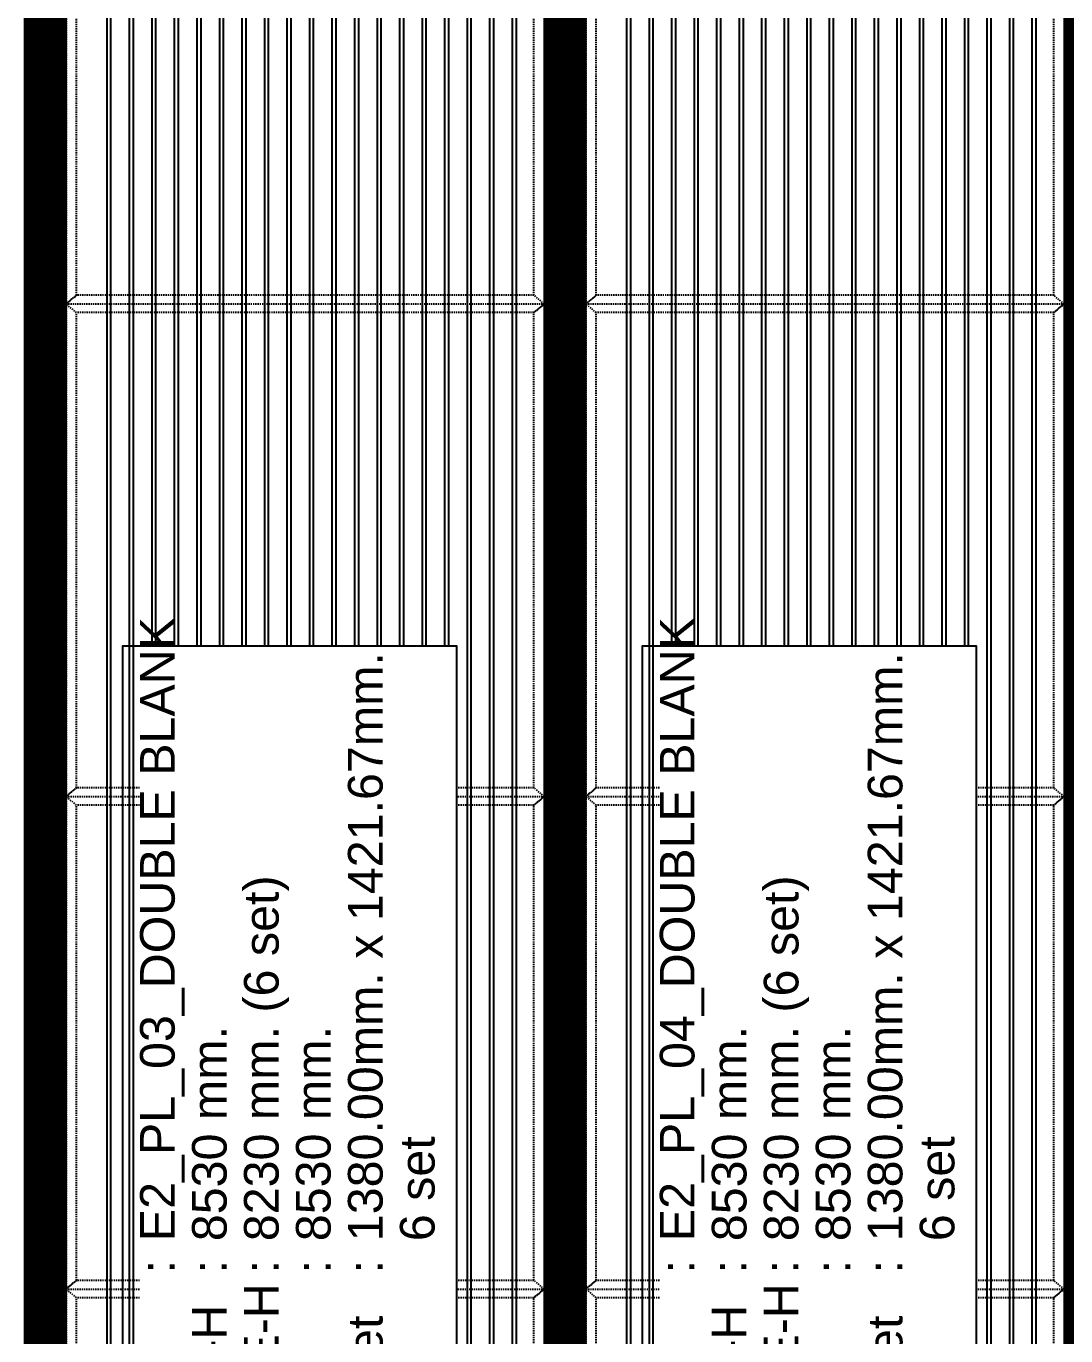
# Model space of a CAD drawing. Header units: millimetres. Extents: x 663313 to 1226001, y 1431724 to 1620898.
# Drawn here: x 846271 to 849271, y 1518555 to 1522335 of the extents above; entities that cross this region are included whole.
import ezdxf

# ---------------------------------------------------------------- set-up
doc = ezdxf.new("R2010")
doc.units = ezdxf.units.MM
doc.set_wipeout_variables(frame=1)
for name, pattern in [('CENTER', [50.8, 31.75, -6.35, 6.35, -6.35]), ('Grid Line', [22.225, 12.7, -3.175, 3.175, -3.175]), ('HIDDEN', [0.375, 0.25, -0.125]), ('TA_GL_000.70000', [1.925, 0.7, -0.175, 0.175, -0.175, 0.7]), ('TA_HL_001.00000', [6.5, 3.55, -2.95]), ('XKITLINE00', [0]), ('XKITLINE02', [4, 2, -2])]:
    doc.linetypes.add(name, pattern=pattern)
for name, color, linetype, plot in [('000 - 0_HIDE_OBJ_FRAMING_DEF_SUB', 7, 'Continuous', False), ('000_AREA_ASPG_AREA_HATCH_', 7, 'Continuous', False), ('000_AREA_ASPG_AREA_MAIN_COLOR_1', 7, 'Continuous', False)]:
    doc.layers.add(name, color=color, linetype=linetype, plot=plot)
for name, color, linetype in [('000 - 0_SYM_DWG_GRIDLINE_MAIN_COLOR_251', 7, 'Continuous'), ('000 - ESTIMATE_ASPG_MAIN_COLOR_6', 7, 'Continuous'), ('000 - ESTIMATE_ASPG_TEXT_COLOR_1', 7, 'Continuous'), ('000 - ESTIMATE_ASPG_WIPEOUT_', 7, 'Continuous'), ('000 - GRID', 7, 'CENTER'), ('010 - ASPG_EXTR_MAIN_COLOR_2', 7, 'Continuous'), ('010 - ASPG_EXTR_WIPEOUT_', 7, 'Continuous'), ('010 - ASPG_FRAMING_MAIN_COLOR_1', 7, 'Continuous'), ('010 - ASPG_FRAMING_SUB_COLOR_2', 7, 'Continuous')]:
    doc.layers.add(name, color=color, linetype=linetype)
for name, color, linetype, lineweight in [('A-FLOR-E', 7, 'Continuous', 9), ('A-FLOR-LEVL', 7, 'Continuous', 9), ('A-GENM', 7, 'Continuous', 9), ('Bolt', 7, 'Continuous', 0), ('Part', 7, 'Continuous', 0)]:
    doc.layers.add(name, color=color, linetype=linetype, lineweight=lineweight)
doc.styles.add('_Arial', font='arial.ttf')
doc.styles.add('Arial', font='arial.ttf')
doc.styles.add('TA', font='', dxfattribs={"height": 4.5})
doc.styles.get('TA').set_extended_font_data('Cordia New')
doc.dimstyles.new('Dim - 40 - End', dxfattribs={"dimscale": 0.04, "dimtxt": 3, "dimasz": 1, "dimexe": 0, "dimexo": 2.5, "dimgap": 1.5, "dimtad": 1, "dimdec": 0, "dimlfac": 1000, "dimzin": 1, "dimdsep": 46, "dimtxsty": 'Arial', "dimblk": 'END', "dimcen": 0.09, "dimclrd": 7, "dimclre": 7, "dimclrt": 7, "dimadec": 0, "dimazin": 0, "dimtfac": 1, "dimtdec": 0, "dimtix": 1, "dimtofl": 0, "dimtmove": 2, "dimatfit": 3, "dimfxl": 1, "dimtfill": 1, "dimtfillclr": 256, "dimtolj": 1, "dimtzin": 0, "dimarcsym": 0})

# ---------------------------------------------------------------- blocks, each defined once
blk = doc.blocks.new('Level - STR - Level-10993990-ENT 4 ELE-4 sheet')
at = {"layer": '000 - 0_HIDE_OBJ_FRAMING_DEF_SUB'}
blk.add_hatch(color=7, dxfattribs=at).paths.add_polyline_path([(164668.9, 111339.3), (164444.7, 110951), (164220.5, 111339.3)])
at = {"layer": '000 - 0_HIDE_OBJ_FRAMING_DEF_SUB', "color": 7, "lineweight": 25}
for p, q in [((164668.9, 111339.3), (164220.5, 111339.3)), ((164220.5, 111339.3), (164444.7, 110951)), ((164444.7, 110951), (164668.9, 111339.3))]:
    blk.add_line(p, q, dxfattribs=at)
blk = doc.blocks.new('*A25783114')
at = {"layer": 'Part', "color": 7, "linetype": 'XKITLINE00', "lineweight": 0}
for p, q in [((216.579621, 132.384542), (218.779621, 132.384542)), ((216.579621, 132.284542), (216.579621, 132.384542)), ((218.779621, 132.384542), (218.779621, 132.284542)), ((218.779621, 132.284542), (216.579621, 132.284542))]:
    blk.add_line(p, q, dxfattribs=at)
blk = doc.blocks.new('*A25793115')
at = {"layer": 'Bolt'}
for points in [[(217.31, 135.335), (217.31, 135.395), (217.45, 135.395), (217.45, 135.335)], [(217.31, 135.275), (217.31, 135.335), (217.45, 135.335), (217.45, 135.275)], [(217.91, 135.335), (217.91, 135.395), (218.05, 135.395), (218.05, 135.335)], [(217.91, 135.275), (217.91, 135.335), (218.05, 135.335), (218.05, 135.275)]]:
    blk.add_hatch(color=7, dxfattribs=at).paths.add_polyline_path(points, flags=17)
at = {"layer": 'Bolt', "color": 7, "linetype": 'XKITLINE00', "lineweight": 0}
for p, q in [((217.31, 135.335), (217.31, 135.395)), ((217.31, 135.275), (217.31, 135.335)), ((217.38, 135.195), (217.38, 135.625)), ((217.45, 135.335), (217.45, 135.395)), ((217.45, 135.275), (217.45, 135.335)), ((217.91, 135.335), (217.91, 135.395)), ((217.91, 135.275), (217.91, 135.335)), ((217.98, 135.195), (217.98, 135.625)), ((218.05, 135.335), (218.05, 135.395)), ((218.05, 135.275), (218.05, 135.335))]:
    blk.add_line(p, q, dxfattribs=at)
blk = doc.blocks.new('*A25803116')
at = {"layer": 'Part', "color": 7, "linetype": 'XKITLINE00', "lineweight": 0}
for p, q in [((217.649621, 135.274542), (217.709621, 135.274542)), ((217.649621, 134.274542), (217.649621, 135.274542)), ((217.649621, 134.974542), (217.709621, 134.974542)), ((217.709621, 135.274542), (217.709621, 134.274542)), ((217.709621, 134.274542), (217.649621, 134.274542))]:
    blk.add_line(p, q, dxfattribs=at)
blk = doc.blocks.new('*A25813117')
at = {"layer": 'Part', "color": 7, "linetype": 'XKITLINE00', "lineweight": 0}
for p, q in [((217.179621, 135.334542), (217.179621, 135.274542)), ((218.179621, 135.334542), (218.179621, 135.274542)), ((218.179621, 135.274542), (217.179621, 135.274542))]:
    blk.add_line(p, q, dxfattribs=at)
at = {"layer": 'Part', "color": 7, "linetype": 'XKITLINE02', "lineweight": 0}
blk.add_line((218.179621, 135.334542), (217.179621, 135.334542), dxfattribs=at)
blk = doc.blocks.new('*A25823118')
at = {"layer": 'Bolt'}
for points in [[(217.31, 150.335), (217.31, 150.395), (217.45, 150.395), (217.45, 150.335)], [(217.31, 150.275), (217.31, 150.335), (217.45, 150.335), (217.45, 150.275)], [(217.91, 150.335), (217.91, 150.395), (218.05, 150.395), (218.05, 150.335)], [(217.91, 150.275), (217.91, 150.335), (218.05, 150.335), (218.05, 150.275)]]:
    blk.add_hatch(color=7, dxfattribs=at).paths.add_polyline_path(points, flags=17)
at = {"layer": 'Bolt', "color": 7, "linetype": 'XKITLINE00', "lineweight": 0}
for p, q in [((217.38, 150.195), (217.38, 150.625)), ((217.98, 150.195), (217.98, 150.625)), ((217.31, 150.335), (217.31, 150.395)), ((217.31, 150.275), (217.31, 150.335)), ((217.45, 150.335), (217.45, 150.395)), ((217.45, 150.275), (217.45, 150.335)), ((217.91, 150.335), (217.91, 150.395)), ((217.91, 150.275), (217.91, 150.335)), ((218.05, 150.335), (218.05, 150.395)), ((218.05, 150.275), (218.05, 150.335))]:
    blk.add_line(p, q, dxfattribs=at)
blk = doc.blocks.new('*A25833119')
at = {"layer": 'Part', "color": 7, "linetype": 'XKITLINE00', "lineweight": 0}
for p, q in [((217.649621, 150.274542), (217.709621, 150.274542)), ((217.649621, 149.274542), (217.649621, 150.274542)), ((217.709621, 150.274542), (217.709621, 149.274542)), ((217.649621, 149.974542), (217.709621, 149.974542)), ((217.709621, 149.274542), (217.649621, 149.274542))]:
    blk.add_line(p, q, dxfattribs=at)
blk = doc.blocks.new('*A25843120')
at = {"layer": 'Part', "color": 7, "linetype": 'XKITLINE00', "lineweight": 0}
for p, q in [((217.179621, 150.334542), (217.179621, 150.274542)), ((218.179621, 150.274542), (217.179621, 150.274542)), ((218.179621, 150.334542), (218.179621, 150.274542))]:
    blk.add_line(p, q, dxfattribs=at)
at = {"layer": 'Part', "color": 7, "linetype": 'XKITLINE02', "lineweight": 0}
blk.add_line((218.179621, 150.334542), (217.179621, 150.334542), dxfattribs=at)
blk = doc.blocks.new('*A25853121')
at = {"layer": 'Part', "color": 7, "linetype": 'XKITLINE02', "lineweight": 0}
for p, q in [((217.759621, 132.984542), (217.709621, 132.984542)), ((217.709621, 132.984542), (217.709621, 132.484542)), ((217.759621, 132.484542), (217.759621, 132.984542)), ((217.709621, 132.384542), (218.309621, 132.384542))]:
    blk.add_line(p, q, dxfattribs=at)
at = {"layer": 'Part', "color": 7, "linetype": 'XKITLINE00', "lineweight": 0}
for p, q in [((217.709621, 132.484542), (217.709621, 132.384542)), ((217.759621, 132.434542), (217.759621, 132.484542)), ((218.309621, 132.434542), (217.759621, 132.434542)), ((218.309621, 132.384542), (218.309621, 132.434542))]:
    blk.add_line(p, q, dxfattribs=at)
blk = doc.blocks.new('*A25863122')
at = {"layer": 'Bolt', "color": 7, "linetype": 'XKITLINE02', "lineweight": 0}
for p, q in [((217.838821, 132.684542), (217.409621, 132.684542)), ((217.709621, 132.754542), (217.649621, 132.754542)), ((217.759621, 132.854542), (217.709621, 132.854542)), ((217.709621, 132.614542), (217.649621, 132.614542)), ((217.759621, 132.514542), (217.709621, 132.514542))]:
    blk.add_line(p, q, dxfattribs=at)
blk = doc.blocks.new('*A25873123')
at = {"layer": 'Bolt'}
for points in [[(216.85, 132.385), (216.85, 132.285), (216.71, 132.285), (216.71, 132.385)], [(218.65, 132.385), (218.65, 132.285), (218.51, 132.285), (218.51, 132.385)]]:
    blk.add_hatch(color=7, dxfattribs=at).paths.add_polyline_path(points, flags=17)
at = {"layer": 'Bolt', "color": 7, "linetype": 'XKITLINE00', "lineweight": 0}
for p, q in [((216.71, 132.385), (216.71, 132.285)), ((216.78, 132.385), (216.78, 132.285)), ((216.85, 132.385), (216.85, 132.285)), ((218.51, 132.385), (218.51, 132.285)), ((218.58, 132.385), (218.58, 132.285)), ((218.65, 132.385), (218.65, 132.285))]:
    blk.add_line(p, q, dxfattribs=at)
blk = doc.blocks.new('*A25883124')
at = {"layer": 'Bolt'}
for points in [[(234.808, 135.335), (234.808, 135.395), (234.948, 135.395), (234.948, 135.335)], [(234.808, 135.275), (234.808, 135.335), (234.948, 135.335), (234.948, 135.275)], [(235.408, 135.335), (235.408, 135.395), (235.548, 135.395), (235.548, 135.335)], [(235.408, 135.275), (235.408, 135.335), (235.548, 135.335), (235.548, 135.275)]]:
    blk.add_hatch(color=7, dxfattribs=at).paths.add_polyline_path(points, flags=17)
at = {"layer": 'Bolt', "color": 7, "linetype": 'XKITLINE00', "lineweight": 0}
for p, q in [((234.808, 135.335), (234.808, 135.395)), ((234.808, 135.275), (234.808, 135.335)), ((234.878, 135.195), (234.878, 135.625)), ((234.948, 135.335), (234.948, 135.395)), ((234.948, 135.275), (234.948, 135.335)), ((235.408, 135.335), (235.408, 135.395)), ((235.408, 135.275), (235.408, 135.335)), ((235.478, 135.195), (235.478, 135.625)), ((235.548, 135.335), (235.548, 135.395)), ((235.548, 135.275), (235.548, 135.335))]:
    blk.add_line(p, q, dxfattribs=at)
blk = doc.blocks.new('*A25893125')
at = {"layer": 'Part', "color": 7, "linetype": 'XKITLINE00', "lineweight": 0}
for p, q in [((235.148368, 135.274542), (235.208368, 135.274542)), ((235.148368, 134.274542), (235.148368, 135.274542)), ((235.148368, 134.974542), (235.208368, 134.974542)), ((235.208368, 135.274542), (235.208368, 134.274542)), ((235.208368, 134.274542), (235.148368, 134.274542))]:
    blk.add_line(p, q, dxfattribs=at)
blk = doc.blocks.new('*A25903126')
at = {"layer": 'Part', "color": 7, "linetype": 'XKITLINE00', "lineweight": 0}
for p, q in [((234.678368, 135.274542), (234.678368, 135.334542)), ((235.678368, 135.334542), (235.678368, 135.274542)), ((235.678368, 135.274542), (234.678368, 135.274542))]:
    blk.add_line(p, q, dxfattribs=at)
at = {"layer": 'Part', "color": 7, "linetype": 'XKITLINE02', "lineweight": 0}
blk.add_line((234.678368, 135.334542), (235.678368, 135.334542), dxfattribs=at)
blk = doc.blocks.new('*A25913127')
at = {"layer": 'Bolt'}
for points in [[(234.808, 150.335), (234.808, 150.395), (234.948, 150.395), (234.948, 150.335)], [(234.808, 150.275), (234.808, 150.335), (234.948, 150.335), (234.948, 150.275)], [(235.408, 150.335), (235.408, 150.395), (235.548, 150.395), (235.548, 150.335)], [(235.408, 150.275), (235.408, 150.335), (235.548, 150.335), (235.548, 150.275)]]:
    blk.add_hatch(color=7, dxfattribs=at).paths.add_polyline_path(points, flags=17)
at = {"layer": 'Bolt', "color": 7, "linetype": 'XKITLINE00', "lineweight": 0}
for p, q in [((234.878, 150.195), (234.878, 150.625)), ((235.478, 150.195), (235.478, 150.625)), ((234.808, 150.335), (234.808, 150.395)), ((234.808, 150.275), (234.808, 150.335)), ((234.948, 150.335), (234.948, 150.395)), ((234.948, 150.275), (234.948, 150.335)), ((235.408, 150.335), (235.408, 150.395)), ((235.408, 150.275), (235.408, 150.335)), ((235.548, 150.335), (235.548, 150.395)), ((235.548, 150.275), (235.548, 150.335))]:
    blk.add_line(p, q, dxfattribs=at)
blk = doc.blocks.new('*A25923128')
at = {"layer": 'Part', "color": 7, "linetype": 'XKITLINE00', "lineweight": 0}
for p, q in [((235.148368, 150.274542), (235.208368, 150.274542)), ((235.148368, 149.274542), (235.148368, 150.274542)), ((235.208368, 150.274542), (235.208368, 149.274542)), ((235.148368, 149.974542), (235.208368, 149.974542)), ((235.208368, 149.274542), (235.148368, 149.274542))]:
    blk.add_line(p, q, dxfattribs=at)
blk = doc.blocks.new('*A25933129')
at = {"layer": 'Part', "color": 7, "linetype": 'XKITLINE00', "lineweight": 0}
for p, q in [((234.678368, 150.274542), (234.678368, 150.334542)), ((235.678368, 150.274542), (234.678368, 150.274542)), ((235.678368, 150.334542), (235.678368, 150.274542))]:
    blk.add_line(p, q, dxfattribs=at)
at = {"layer": 'Part', "color": 7, "linetype": 'XKITLINE02', "lineweight": 0}
blk.add_line((234.678368, 150.334542), (235.678368, 150.334542), dxfattribs=at)
blk = doc.blocks.new('*A25943130')
at = {"layer": 'Part', "color": 7, "linetype": 'XKITLINE00', "lineweight": 0}
for p, q in [((234.078368, 132.384542), (236.278368, 132.384542)), ((234.078368, 132.284542), (234.078368, 132.384542)), ((236.278368, 132.384542), (236.278368, 132.284542)), ((236.278368, 132.284542), (234.078368, 132.284542))]:
    blk.add_line(p, q, dxfattribs=at)
blk = doc.blocks.new('*A25953131')
at = {"layer": 'Part', "color": 7, "linetype": 'XKITLINE02', "lineweight": 0}
for p, q in [((235.258368, 132.984542), (235.208368, 132.984542)), ((235.208368, 132.984542), (235.208368, 132.484542)), ((235.258368, 132.484542), (235.258368, 132.984542)), ((235.208368, 132.384542), (235.808368, 132.384542))]:
    blk.add_line(p, q, dxfattribs=at)
at = {"layer": 'Part', "color": 7, "linetype": 'XKITLINE00', "lineweight": 0}
for p, q in [((235.208368, 132.484542), (235.208368, 132.384542)), ((235.258368, 132.434542), (235.258368, 132.484542)), ((235.808368, 132.434542), (235.258368, 132.434542)), ((235.808368, 132.384542), (235.808368, 132.434542))]:
    blk.add_line(p, q, dxfattribs=at)
blk = doc.blocks.new('*A25963132')
at = {"layer": 'Bolt', "color": 7, "linetype": 'XKITLINE02', "lineweight": 0}
for p, q in [((235.337568, 132.684542), (234.908368, 132.684542)), ((235.208368, 132.754542), (235.148368, 132.754542)), ((235.258368, 132.854542), (235.208368, 132.854542)), ((235.208368, 132.614542), (235.148368, 132.614542)), ((235.258368, 132.514542), (235.208368, 132.514542))]:
    blk.add_line(p, q, dxfattribs=at)
blk = doc.blocks.new('*A25973133')
at = {"layer": 'Bolt'}
for points in [[(234.348, 132.385), (234.348, 132.285), (234.208, 132.285), (234.208, 132.385)], [(236.148, 132.385), (236.148, 132.285), (236.008, 132.285), (236.008, 132.385)]]:
    blk.add_hatch(color=7, dxfattribs=at).paths.add_polyline_path(points, flags=17)
at = {"layer": 'Bolt', "color": 7, "linetype": 'XKITLINE00', "lineweight": 0}
for p, q in [((234.208, 132.385), (234.208, 132.285)), ((234.278, 132.385), (234.278, 132.285)), ((234.348, 132.385), (234.348, 132.285)), ((236.008, 132.385), (236.008, 132.285)), ((236.078, 132.385), (236.078, 132.285)), ((236.148, 132.385), (236.148, 132.285))]:
    blk.add_line(p, q, dxfattribs=at)
blk = doc.blocks.new('*A26033139')
at = {"layer": 'Part', "color": 7, "linetype": 'XKITLINE00', "lineweight": 0}
for p, q in [((216.579621, 162.784542), (216.579621, 162.884542)), ((216.579621, 162.884542), (218.779621, 162.884542)), ((216.579621, 162.784542), (218.779621, 162.784542)), ((218.779621, 162.884542), (218.779621, 162.784542))]:
    blk.add_line(p, q, dxfattribs=at)
blk = doc.blocks.new('*A26043140')
at = {"layer": 'Part', "color": 7, "linetype": 'XKITLINE00', "lineweight": 0}
for p, q in [((216.379621, 163.084542), (216.579621, 162.884542)), ((218.979621, 163.084542), (218.809621, 162.884542)), ((216.579621, 162.884542), (218.809621, 162.884542))]:
    blk.add_line(p, q, dxfattribs=at)
at = {"layer": 'Part', "color": 7, "linetype": 'XKITLINE02', "lineweight": 0}
blk.add_line((218.979621, 163.084542), (216.379621, 163.084542), dxfattribs=at)
blk = doc.blocks.new('*A26053141')
at = {"layer": 'Part', "color": 7, "linetype": 'XKITLINE00', "lineweight": 0}
for p, q in [((217.709621, 162.784542), (217.709621, 162.684542)), ((218.309621, 162.734542), (217.759621, 162.734542)), ((217.759621, 162.734542), (217.759621, 162.684542)), ((218.309621, 162.784542), (218.309621, 162.734542))]:
    blk.add_line(p, q, dxfattribs=at)
at = {"layer": 'Part', "color": 7, "linetype": 'XKITLINE02', "lineweight": 0}
for p, q in [((217.709621, 162.784542), (218.309621, 162.784542)), ((217.709621, 162.684542), (217.709621, 162.184542)), ((217.759621, 162.684542), (217.759621, 162.184542)), ((217.709621, 162.184542), (217.759621, 162.184542))]:
    blk.add_line(p, q, dxfattribs=at)
blk = doc.blocks.new('*A26063142')
at = {"layer": 'Bolt', "color": 7, "linetype": 'XKITLINE02', "lineweight": 0}
for p, q in [((217.709621, 162.554542), (217.649621, 162.554542)), ((217.759621, 162.654542), (217.709621, 162.654542)), ((217.838821, 162.484542), (217.409621, 162.484542)), ((217.709621, 162.414542), (217.649621, 162.414542)), ((217.759621, 162.314542), (217.709621, 162.314542))]:
    blk.add_line(p, q, dxfattribs=at)
blk = doc.blocks.new('*A26073143')
at = {"layer": 'Bolt'}
for points in [[(216.85, 162.885), (216.85, 162.785), (216.71, 162.785), (216.71, 162.885)], [(218.65, 162.885), (218.65, 162.785), (218.51, 162.785), (218.51, 162.885)]]:
    blk.add_hatch(color=7, dxfattribs=at).paths.add_polyline_path(points, flags=17)
at = {"layer": 'Bolt', "color": 7, "linetype": 'XKITLINE00', "lineweight": 0}
for p, q in [((216.71, 162.785), (216.71, 162.885)), ((216.78, 162.785), (216.78, 162.885)), ((216.85, 162.785), (216.85, 162.885)), ((218.51, 162.785), (218.51, 162.885)), ((218.58, 162.785), (218.58, 162.885)), ((218.65, 162.785), (218.65, 162.885))]:
    blk.add_line(p, q, dxfattribs=at)
blk = doc.blocks.new('*A26083144')
at = {"layer": 'Part', "color": 7, "linetype": 'XKITLINE00', "lineweight": 0}
for p, q in [((234.078368, 162.784542), (234.078368, 162.884542)), ((234.078368, 162.884542), (236.278368, 162.884542)), ((234.078368, 162.784542), (236.278368, 162.784542)), ((236.278368, 162.884542), (236.278368, 162.784542))]:
    blk.add_line(p, q, dxfattribs=at)
blk = doc.blocks.new('*A26093145')
at = {"layer": 'Part', "color": 7, "linetype": 'XKITLINE00', "lineweight": 0}
for p, q in [((233.878368, 163.084542), (234.078368, 162.884542)), ((236.478368, 163.084542), (236.308368, 162.884542)), ((234.078368, 162.884542), (236.308368, 162.884542))]:
    blk.add_line(p, q, dxfattribs=at)
at = {"layer": 'Part', "color": 7, "linetype": 'XKITLINE02', "lineweight": 0}
blk.add_line((236.478368, 163.084542), (233.878368, 163.084542), dxfattribs=at)
blk = doc.blocks.new('*A26103146')
at = {"layer": 'Part', "color": 7, "linetype": 'XKITLINE00', "lineweight": 0}
for p, q in [((235.208368, 162.784542), (235.208368, 162.684542)), ((235.808368, 162.734542), (235.258368, 162.734542)), ((235.258368, 162.734542), (235.258368, 162.684542)), ((235.808368, 162.784542), (235.808368, 162.734542))]:
    blk.add_line(p, q, dxfattribs=at)
at = {"layer": 'Part', "color": 7, "linetype": 'XKITLINE02', "lineweight": 0}
for p, q in [((235.208368, 162.784542), (235.808368, 162.784542)), ((235.208368, 162.684542), (235.208368, 162.184542)), ((235.258368, 162.684542), (235.258368, 162.184542)), ((235.208368, 162.184542), (235.258368, 162.184542))]:
    blk.add_line(p, q, dxfattribs=at)
blk = doc.blocks.new('*A26113147')
at = {"layer": 'Bolt', "color": 7, "linetype": 'XKITLINE02', "lineweight": 0}
for p, q in [((235.208368, 162.554542), (235.148368, 162.554542)), ((235.258368, 162.654542), (235.208368, 162.654542)), ((235.337568, 162.484542), (234.908368, 162.484542)), ((235.208368, 162.414542), (235.148368, 162.414542)), ((235.258368, 162.314542), (235.208368, 162.314542))]:
    blk.add_line(p, q, dxfattribs=at)
blk = doc.blocks.new('*A26123148')
at = {"layer": 'Bolt'}
for points in [[(234.348, 162.885), (234.348, 162.785), (234.208, 162.785), (234.208, 162.885)], [(236.148, 162.885), (236.148, 162.785), (236.008, 162.785), (236.008, 162.885)]]:
    blk.add_hatch(color=7, dxfattribs=at).paths.add_polyline_path(points, flags=17)
at = {"layer": 'Bolt', "color": 7, "linetype": 'XKITLINE00', "lineweight": 0}
for p, q in [((234.208, 162.785), (234.208, 162.885)), ((234.278, 162.785), (234.278, 162.885)), ((234.348, 162.785), (234.348, 162.885)), ((236.008, 162.785), (236.008, 162.885)), ((236.078, 162.785), (236.078, 162.885)), ((236.148, 162.785), (236.148, 162.885))]:
    blk.add_line(p, q, dxfattribs=at)
blk = doc.blocks.new('*A26243152')
at = {"layer": 'Part', "color": 7, "linetype": 'XKITLINE00', "lineweight": 0}
for p, q in [((214.879556, 135.984542), (214.879556, 135.334542)), ((214.879556, 135.984542), (237.979559, 135.984542)), ((237.979559, 135.334542), (237.979559, 135.984542)), ((214.879556, 135.334542), (237.979559, 135.334542))]:
    blk.add_line(p, q, dxfattribs=at)
at = {"layer": 'Part', "color": 7, "linetype": 'XKITLINE02', "lineweight": 0}
blk.add_line((214.879556, 135.394542), (237.979559, 135.394542), dxfattribs=at)
blk = doc.blocks.new('*A26593184')
at = {"layer": 'Part', "color": 7, "linetype": 'XKITLINE00', "lineweight": 0}
for p, q in [((234.678368, 162.684542), (235.678368, 162.684542)), ((234.678368, 162.684542), (234.678368, 150.984542)), ((235.678368, 162.684542), (235.678368, 150.984542)), ((234.678368, 150.274542), (234.678368, 135.984542)), ((235.678368, 150.274542), (235.678368, 135.984542)), ((234.678368, 135.274542), (234.678368, 132.484542)), ((235.678368, 135.274542), (235.678368, 132.484542)), ((234.678368, 132.484542), (235.678368, 132.484542))]:
    blk.add_line(p, q, dxfattribs=at)
at = {"layer": 'Part', "color": 7, "linetype": 'XKITLINE02', "lineweight": 0}
for p, q in [((235.148368, 162.684542), (235.148368, 132.484542)), ((235.208368, 162.684542), (235.208368, 132.484542)), ((234.678368, 150.984542), (234.678368, 150.274542)), ((235.678368, 150.984542), (235.678368, 150.274542)), ((234.678368, 135.984542), (234.678368, 135.274542)), ((235.678368, 135.984542), (235.678368, 135.274542))]:
    blk.add_line(p, q, dxfattribs=at)
blk = doc.blocks.new('*A26603185')
at = {"layer": 'Part', "color": 7, "linetype": 'XKITLINE00', "lineweight": 0}
for p, q in [((217.179621, 162.684542), (218.179621, 162.684542)), ((217.179621, 162.684542), (217.179621, 150.984542)), ((218.179621, 162.684542), (218.179621, 150.984542)), ((217.179621, 150.274542), (217.179621, 135.984542)), ((218.179621, 150.274542), (218.179621, 135.984542)), ((217.179621, 135.274542), (217.179621, 132.484542)), ((218.179621, 135.274542), (218.179621, 132.484542)), ((217.179621, 132.484542), (218.179621, 132.484542))]:
    blk.add_line(p, q, dxfattribs=at)
at = {"layer": 'Part', "color": 7, "linetype": 'XKITLINE02', "lineweight": 0}
for p, q in [((217.649621, 162.684542), (217.649621, 132.484542)), ((217.709621, 162.684542), (217.709621, 132.484542)), ((217.179621, 150.984542), (217.179621, 150.274542)), ((218.179621, 150.984542), (218.179621, 150.274542)), ((217.179621, 135.984542), (217.179621, 135.274542)), ((218.179621, 135.984542), (218.179621, 135.274542))]:
    blk.add_line(p, q, dxfattribs=at)
blk = doc.blocks.new('*A26613186')
at = {"layer": 'Part', "color": 7, "linetype": 'XKITLINE00', "lineweight": 0}
for p, q in [((216.579621, 132.284542), (216.379621, 132.084542)), ((216.579621, 132.284542), (218.809621, 132.284542)), ((218.809621, 132.284542), (218.979621, 132.084542))]:
    blk.add_line(p, q, dxfattribs=at)
at = {"layer": 'Part', "color": 7, "linetype": 'XKITLINE02', "lineweight": 0}
blk.add_line((216.379621, 132.084542), (218.979621, 132.084542), dxfattribs=at)
blk = doc.blocks.new('*A26733198')
at = {"layer": 'Part', "color": 7, "linetype": 'XKITLINE00', "lineweight": 0}
for p, q in [((234.078368, 132.284542), (233.878368, 132.084542)), ((234.078368, 132.284542), (236.308368, 132.284542)), ((236.308368, 132.284542), (236.478368, 132.084542))]:
    blk.add_line(p, q, dxfattribs=at)
at = {"layer": 'Part', "color": 7, "linetype": 'XKITLINE02', "lineweight": 0}
blk.add_line((233.878368, 132.084542), (236.478368, 132.084542), dxfattribs=at)
blk = doc.blocks.new('GM_Louver Grill Vertical Z1 - Z Profile-20899003-ENT 4 ELE-2 sheet')
at = {"layer": '000 - 0_HIDE_OBJ_FRAMING_DEF_SUB', "color": 7}
blk.add_line((-150989.205017, 106810), (-150989.205017, 115350), dxfattribs=at)
blk = doc.blocks.new('5')
at = {"layer": '000 - 0_HIDE_OBJ_FRAMING_DEF_SUB', "color": 7}
for p, q in [((1842399.6, 115350), (1842399.6, 106810)), ((1842500.1, 115350), (1842500.1, 106810)), ((1843900.1, 106810), (1843900.1, 115350)), ((1844000.1, 106810), (1844000.1, 115350))]:
    blk.add_line(p, q, dxfattribs=at)
for points in [[(1840949.6, 115350), (1842449.6, 115350), (1842449.6, 106810), (1840949.6, 106810)], [(1843950.1, 115350), (1842450.1, 115350), (1842450.1, 106810), (1843950.1, 106810)], [(1843950.1, 115350), (1845450.1, 115350), (1845450.1, 106810), (1843950.1, 106810)]]:
    blk.add_lwpolyline(points, close=True, dxfattribs=at)
at = {"layer": 'A-GENM', "color": 7}
for p in [(1993239.3, 0), (1993314.3, 0), (1993539.3, 0), (1993614.3, 0), (1993689.3, 0), (1993764.3, 0), (1993839.3, 0), (1993914.3, 0), (1993989.3, 0), (1994064.3, 0), (1994139.3, 0), (1994214.3, 0), (1994289.3, 0), (1994364.3, 0), (1994439.3, 0), (1994514.3, 0), (1994589.3, 0), (1994664.3, 0), (1994739.3, 0), (1994814.3, 0), (1995039.3, 0), (1995114.3, 0), (1995189.3, 0), (1995264.3, 0), (1995339.3, 0), (1995414.3, 0), (1995489.3, 0), (1995564.3, 0), (1995639.3, 0), (1995714.3, 0), (1995789.3, 0), (1995864.3, 0), (1995939.3, 0), (1996014.3, 0), (1996089.3, 0), (1996164.3, 0)]:
    blk.add_blockref('GM_Louver Grill Vertical Z1 - Z Profile-20899003-ENT 4 ELE-2 sheet', p, dxfattribs=at)
blk = doc.blocks.new('END')
at = {"color": 7}
for p, q in [((0, 1.5), (0, -1.5)), ((1.5, 0), (-1.5, 0)), ((-0.795, -0.795), (0.795, 0.795))]:
    blk.add_line(p, q, dxfattribs=at)
blk = doc.blocks.new('*D5090')
at = {"layer": '000 - 0_HIDE_OBJ_FRAMING_DEF_SUB', "color": 7, "lineweight": -2, "transparency": 16777216}
for p, q in [((5.6043, 6.851), (5.6043, 7.0294)), ((5.6443, 7.0294), (5.9643, 7.0294)), ((6.0043, 6.8446), (6.0043, 7.0294))]:
    blk.add_line(p, q, dxfattribs=at)
at = {"layer": 'Defpoints', "color": 7, "transparency": 16777216}
for p in [(6.0043, 7.0294), (5.6043, 6.751), (6.0043, 6.7446)]:
    blk.add_point(p, dxfattribs=at)
at = {"layer": '000 - 0_HIDE_OBJ_FRAMING_DEF_SUB', "color": 7, "lineweight": -2, "transparency": 16777216, "xscale": 0.04, "yscale": 0.04, "zscale": 0.04, "rotation": 180}
blk.add_blockref('END', (5.6043, 7.0294), dxfattribs=at)
at = {"layer": '000 - 0_HIDE_OBJ_FRAMING_DEF_SUB', "color": 7, "lineweight": -2, "transparency": 16777216, "xscale": 0.04, "yscale": 0.04, "zscale": 0.04}
blk.add_blockref('END', (6.0043, 7.0294), dxfattribs=at)
at = {"layer": '000 - 0_HIDE_OBJ_FRAMING_DEF_SUB', "color": 7, "transparency": 16777216, "insert": (5.8043, 7.1506), "char_height": 0.12, "attachment_point": 5, "style": 'Arial', "bg_fill": 3, "box_fill_scale": 1.1, "bg_fill_color": 256, "bg_fill_true_color": 13158600, "bg_fill_transparency": 0}
blk.add_mtext('\\A1;400', dxfattribs=at)
blk = doc.blocks.new('*D3643')
at = {"layer": '000 - 0_HIDE_OBJ_FRAMING_DEF_SUB', "color": 7, "lineweight": -2, "transparency": 16777216}
for p, q in [((5.9643, 6.7699), (5.9243, 6.7699)), ((6.0043, 6.5851), (6.0043, 6.7699)), ((6.0293, 6.59), (6.0293, 6.7699)), ((6.0693, 6.7699), (6.1093, 6.7699))]:
    blk.add_line(p, q, dxfattribs=at)
at = {"layer": 'Defpoints', "color": 7, "transparency": 16777216}
for p in [(6.0293, 6.7699), (6.0043, 6.4851), (6.0293, 6.49)]:
    blk.add_point(p, dxfattribs=at)
at = {"layer": '000 - 0_HIDE_OBJ_FRAMING_DEF_SUB', "color": 7, "lineweight": -2, "transparency": 16777216, "xscale": 0.04, "yscale": 0.04, "zscale": 0.04}
blk.add_blockref('END', (6.0043, 6.7699), dxfattribs=at)
at = {"layer": '000 - 0_HIDE_OBJ_FRAMING_DEF_SUB', "color": 7, "lineweight": -2, "transparency": 16777216, "xscale": 0.04, "yscale": 0.04, "zscale": 0.04, "rotation": 180}
blk.add_blockref('END', (6.0293, 6.7699), dxfattribs=at)
at = {"layer": '000 - 0_HIDE_OBJ_FRAMING_DEF_SUB', "color": 7, "transparency": 16777216, "insert": (6.0168, 6.8912), "char_height": 0.12, "attachment_point": 5, "style": 'Arial', "bg_fill": 3, "box_fill_scale": 1.1, "bg_fill_color": 256, "bg_fill_true_color": 13158600, "bg_fill_transparency": 0}
blk.add_mtext('\\A1;25', dxfattribs=at)
blk = doc.blocks.new('*D5091')
at = {"layer": '000 - 0_HIDE_OBJ_FRAMING_DEF_SUB', "color": 7, "lineweight": -2, "transparency": 16777216}
for p, q in [((6.0293, 6.8495), (6.0293, 7.0294)), ((6.0693, 7.0294), (8.2893, 7.0294)), ((8.3293, 6.8495), (8.3293, 7.0294))]:
    blk.add_line(p, q, dxfattribs=at)
at = {"layer": 'Defpoints', "color": 7, "transparency": 16777216}
for p in [(8.3293, 7.0294), (6.0293, 6.7495), (8.3293, 6.7495)]:
    blk.add_point(p, dxfattribs=at)
at = {"layer": '000 - 0_HIDE_OBJ_FRAMING_DEF_SUB', "color": 7, "lineweight": -2, "transparency": 16777216, "xscale": 0.04, "yscale": 0.04, "zscale": 0.04, "rotation": 180}
blk.add_blockref('END', (6.0293, 7.0294), dxfattribs=at)
at = {"layer": '000 - 0_HIDE_OBJ_FRAMING_DEF_SUB', "color": 7, "lineweight": -2, "transparency": 16777216, "xscale": 0.04, "yscale": 0.04, "zscale": 0.04}
blk.add_blockref('END', (8.3293, 7.0294), dxfattribs=at)
at = {"layer": '000 - 0_HIDE_OBJ_FRAMING_DEF_SUB', "color": 7, "transparency": 16777216, "insert": (7.1793, 7.1507), "char_height": 0.12, "attachment_point": 5, "style": 'Arial', "bg_fill": 3, "box_fill_scale": 1.1, "bg_fill_color": 256, "bg_fill_true_color": 13158600, "bg_fill_transparency": 0}
blk.add_mtext('\\A1;2300', dxfattribs=at)
blk = doc.blocks.new('*D3644')
at = {"layer": '000 - 0_HIDE_OBJ_FRAMING_DEF_SUB', "color": 7, "lineweight": -2, "transparency": 16777216}
for p, q in [((8.2893, 6.7699), (8.2493, 6.7699)), ((8.3293, 6.59), (8.3293, 6.7699)), ((8.3543, 6.5928), (8.3543, 6.7699)), ((8.3943, 6.7699), (8.4343, 6.7699))]:
    blk.add_line(p, q, dxfattribs=at)
at = {"layer": 'Defpoints', "color": 7, "transparency": 16777216}
for p in [(8.3543, 6.7699), (8.3293, 6.49), (8.3543, 6.4928)]:
    blk.add_point(p, dxfattribs=at)
at = {"layer": '000 - 0_HIDE_OBJ_FRAMING_DEF_SUB', "color": 7, "lineweight": -2, "transparency": 16777216, "xscale": 0.04, "yscale": 0.04, "zscale": 0.04}
blk.add_blockref('END', (8.3293, 6.7699), dxfattribs=at)
at = {"layer": '000 - 0_HIDE_OBJ_FRAMING_DEF_SUB', "color": 7, "lineweight": -2, "transparency": 16777216, "xscale": 0.04, "yscale": 0.04, "zscale": 0.04, "rotation": 180}
blk.add_blockref('END', (8.3543, 6.7699), dxfattribs=at)
at = {"layer": '000 - 0_HIDE_OBJ_FRAMING_DEF_SUB', "color": 7, "transparency": 16777216, "insert": (8.3418, 6.8912), "char_height": 0.12, "attachment_point": 5, "style": 'Arial', "bg_fill": 3, "box_fill_scale": 1.1, "bg_fill_color": 256, "bg_fill_true_color": 13158600, "bg_fill_transparency": 0}
blk.add_mtext('\\A1;25', dxfattribs=at)
blk = doc.blocks.new('*D5092')
at = {"layer": '000 - 0_HIDE_OBJ_FRAMING_DEF_SUB', "color": 7, "lineweight": -2, "transparency": 16777216}
for p, q in [((8.3543, 6.8523), (8.3543, 7.0294)), ((8.3943, 7.0294), (8.7143, 7.0294)), ((8.7543, 6.8755), (8.7543, 7.0294))]:
    blk.add_line(p, q, dxfattribs=at)
at = {"layer": 'Defpoints', "color": 7, "transparency": 16777216}
for p in [(8.7543, 7.0294), (8.7543, 6.7755), (8.3543, 6.7523)]:
    blk.add_point(p, dxfattribs=at)
at = {"layer": '000 - 0_HIDE_OBJ_FRAMING_DEF_SUB', "color": 7, "lineweight": -2, "transparency": 16777216, "xscale": 0.04, "yscale": 0.04, "zscale": 0.04, "rotation": 180}
blk.add_blockref('END', (8.3543, 7.0294), dxfattribs=at)
at = {"layer": '000 - 0_HIDE_OBJ_FRAMING_DEF_SUB', "color": 7, "lineweight": -2, "transparency": 16777216, "xscale": 0.04, "yscale": 0.04, "zscale": 0.04}
blk.add_blockref('END', (8.7543, 7.0294), dxfattribs=at)
at = {"layer": '000 - 0_HIDE_OBJ_FRAMING_DEF_SUB', "color": 7, "transparency": 16777216, "insert": (8.5543, 7.1506), "char_height": 0.12, "attachment_point": 5, "style": 'Arial', "bg_fill": 3, "box_fill_scale": 1.1, "bg_fill_color": 256, "bg_fill_true_color": 13158600, "bg_fill_transparency": 0}
blk.add_mtext('\\A1;400', dxfattribs=at)
blk = doc.blocks.new('*D5167')
at = {"layer": '000 - 0_HIDE_OBJ_FRAMING_DEF_SUB', "color": 7, "lineweight": -2, "transparency": 16777216}
for p, q in [((8.7143, 6.7439), (8.6743, 6.7439)), ((8.7543, 6.1255), (8.7543, 6.7439)), ((8.7793, 6.59), (8.7793, 6.7439)), ((8.8193, 6.7439), (8.8593, 6.7439))]:
    blk.add_line(p, q, dxfattribs=at)
at = {"layer": 'Defpoints', "color": 7, "transparency": 16777216}
for p in [(8.7793, 6.7439), (8.7793, 6.49), (8.7543, 6.0255)]:
    blk.add_point(p, dxfattribs=at)
at = {"layer": '000 - 0_HIDE_OBJ_FRAMING_DEF_SUB', "color": 7, "lineweight": -2, "transparency": 16777216, "xscale": 0.04, "yscale": 0.04, "zscale": 0.04}
blk.add_blockref('END', (8.7543, 6.7439), dxfattribs=at)
at = {"layer": '000 - 0_HIDE_OBJ_FRAMING_DEF_SUB', "color": 7, "lineweight": -2, "transparency": 16777216, "xscale": 0.04, "yscale": 0.04, "zscale": 0.04, "rotation": 180}
blk.add_blockref('END', (8.7793, 6.7439), dxfattribs=at)
at = {"layer": '000 - 0_HIDE_OBJ_FRAMING_DEF_SUB', "color": 7, "transparency": 16777216, "insert": (8.7668, 6.8652), "char_height": 0.12, "attachment_point": 5, "style": 'Arial', "bg_fill": 3, "box_fill_scale": 1.1, "bg_fill_color": 256, "bg_fill_true_color": 13158600, "bg_fill_transparency": 0}
blk.add_mtext('\\A1;25', dxfattribs=at)
blk = doc.blocks.new('*U4814')
at = {"layer": '000 - 0_SYM_DWG_GRIDLINE_MAIN_COLOR_251', "color": 7, "linetype": 'ByBlock', "ltscale": 5}
blk.add_line((155.4, 0), (-495.4, 0), dxfattribs=at)
at = {"color": 7, "style": 'TA', "flags": 1}
blk.add_attdef('LOCATION', (6, -6), '', height=4.5, rotation=270, dxfattribs=at)
blk = doc.blocks.new('W-1-PP18-ST_ENT4_REV00_20260601-021503_ELEVATION_2_DIMS')
at = {"layer": '000 - GRID', "color": 7, "linetype": 'TA_GL_000.70000', "xscale": -50.00000000000043, "yscale": 50.00000000000043, "zscale": 50.00000000000043, "rotation": 180}
blk.add_blockref('*U4814', (0, 114650), dxfattribs=at)
blk = doc.blocks.new('*U4755')
at = {"color": 7}
blk.add_wipeout([(50, 0), (1450, 0), (1450, 8530), (50, 8530)], dxfattribs=at).dxf.layer = '010 - ASPG_EXTR_WIPEOUT_'
at = {"layer": '010 - ASPG_EXTR_MAIN_COLOR_2', "color": 7}
for points in [[(141.5, 0), (151.7, 0), (151.7, 8530), (141.5, 8530)], [(206.5, 0), (216.7, 0), (216.7, 8530), (206.5, 8530)], [(271.5, 0), (281.7, 0), (281.7, 8530), (271.5, 8530)], [(336.5, 0), (346.7, 0), (346.7, 8530), (336.5, 8530)], [(401.5, 0), (411.7, 0), (411.7, 8530), (401.5, 8530)], [(466.5, 0), (476.7, 0), (476.7, 8530), (466.5, 8530)], [(531.5, 0), (541.7, 0), (541.7, 8530), (531.5, 8530)], [(596.5, 0), (606.7, 0), (606.7, 8530), (596.5, 8530)], [(661.5, 0), (671.7, 0), (671.7, 8530), (661.5, 8530)], [(726.5, 0), (736.7, 0), (736.7, 8530), (726.5, 8530)], [(791.5, 0), (801.7, 0), (801.7, 8530), (791.5, 8530)], [(856.5, 0), (866.7, 0), (866.7, 8530), (856.5, 8530)], [(921.5, 0), (931.7, 0), (931.7, 8530), (921.5, 8530)], [(986.5, 0), (996.7, 0), (996.7, 8530), (986.5, 8530)], [(1051.5, 0), (1061.7, 0), (1061.7, 8530), (1051.5, 8530)], [(1116.5, 0), (1126.7, 0), (1126.7, 8530), (1116.5, 8530)], [(1181.5, 0), (1191.7, 0), (1191.7, 8530), (1181.5, 8530)], [(1246.5, 0), (1256.7, 0), (1256.7, 8530), (1246.5, 8530)], [(1311.5, 0), (1321.7, 0), (1321.7, 8530), (1311.5, 8530)]]:
    blk.add_lwpolyline(points, close=True, dxfattribs=at)
at = {"layer": '010 - ASPG_FRAMING_SUB_COLOR_2', "color": 7}
blk.add_lwpolyline([(50, 0), (1450, 0), (1450, 8530), (50, 8530)], close=True, dxfattribs=at)
at = {"color": 7}
for points in [[(-50, 0), (50, 0), (50, 8530), (-50, 8530)], [(1450, 0), (1550, 0), (1550, 8530), (1450, 8530)]]:
    blk.add_wipeout(points, dxfattribs=at).dxf.layer = '010 - ASPG_EXTR_WIPEOUT_'
at = {"layer": '010 - ASPG_FRAMING_MAIN_COLOR_1', "color": 7}
for points in [[(-50, 0), (-40, 0), (-40, 8530), (-50, 8530)], [(40, 0), (50, 0), (50, 8530), (40, 8530)], [(1450, 0), (1460, 0), (1460, 8530), (1450, 8530)], [(1540, 0), (1550, 0), (1550, 8530), (1540, 8530)]]:
    blk.add_lwpolyline(points, close=True, dxfattribs=at)
at = {"layer": '010 - ASPG_FRAMING_SUB_COLOR_2', "color": 7}
for points in [[(-50, 0), (50, 0), (50, 8530), (-50, 8530)], [(1450, 0), (1550, 0), (1550, 8530), (1450, 8530)]]:
    blk.add_lwpolyline(points, close=True, dxfattribs=at)
blk = doc.blocks.new('*U4795')
at = {"layer": '010 - ASPG_FRAMING_MAIN_COLOR_1', "color": 7, "linetype": 'ByBlock'}
for points in [[(0, 0), (0, 1380), (25, 1350), (25, 30), (0, 0)], [(1421.7, 1380), (0, 1380), (25, 1350), (1396.7, 1350)], [(1421.7, 0), (1421.7, 1380), (1396.7, 1350), (1396.7, 30), (1421.7, 0)], [(25, 30), (1396.7, 30), (1421.7, 0), (0, 0), (25, 30)]]:
    blk.add_lwpolyline(points, close=True, dxfattribs=at)
blk = doc.blocks.new('A$Cd3cf6656')
at = {"color": 7}
blk.add_wipeout([(-964.7, -457.4), (1855.6, -457.4), (1855.6, 457.4), (-964.7, 457.4)], dxfattribs=at).dxf.layer = '000 - ESTIMATE_ASPG_WIPEOUT_'
at = {"layer": '000 - ESTIMATE_ASPG_MAIN_COLOR_6', "color": 7}
blk.add_lwpolyline([(-964.7, -457.4), (1855.6, -457.4), (1855.6, 507.4), (-964.7, 507.4)], close=True, dxfattribs=at)
at = {"layer": '000 - ESTIMATE_ASPG_TEXT_COLOR_1', "color": 7, "style": '_Arial'}
for s, p in [('LV TYPE', (-914.7, 356.5)), (':', (45, 356.5)), ('LV SINGLE-H', (-914.7, 206.5)), (':', (45, 206.5)), ('LV DOUBLE-H', (-914.7, 56.5)), (':', (45, 56.5)), ('VV_TRIM', (-914.7, -93.5)), (':', (45, -93.5)), ('F W x H x set', (-914.7, -243.5)), (':', (45, -243.5))]:
    blk.add_text(s, height=100, dxfattribs=at).set_placement(p)
for tag, p in [('LV_TYPE_VAL', (138.1, 356.5)), ('LV_SIN-H_VAL', (138.1, 206.5)), ('LV_DOU-H_VAL', (138.1, 56.5)), ('V-TRIM_VAL', (138.1, -93.5)), ('FRAME_VAL', (138.1, -243.5)), ('FRAME_SET', (138.1, -393.5))]:
    blk.add_attdef(tag, p, '', height=100, dxfattribs=at)
blk = doc.blocks.new('*U5417')
at = {"layer": '000_AREA_ASPG_AREA_HATCH_', "transparency": 33554539}
h = blk.add_hatch(dxfattribs=at)
h.set_pattern_fill('ANSI31')
h.set_pattern_definition([(45, (-24.4354, 8504.1105), (-2.245064, 2.245064), [])])
h.paths.add_polyline_path([(-60, 0), (60, 0), (60, 8530), (-60, 8530)])
at = {"layer": '000_AREA_ASPG_AREA_MAIN_COLOR_1', "color": 7}
blk.add_lwpolyline([(-60, 0), (60, 0), (60, 8530), (-60, 8530)], close=True, dxfattribs=at)
blk = doc.blocks.new('A$Cc1931124')
at = {"color": 7}
blk.add_line((6.0043, 7.7), (8.3543, 7.7), dxfattribs=at)
at = {"layer": '000 - 0_HIDE_OBJ_FRAMING_DEF_SUB', "color": 7, "linetype": 'Grid Line'}
for p, q in [((5.8043, 9.6361), (5.8043, -1.8694)), ((8.5543, 9.6361), (8.5543, -1.8694))]:
    blk.add_line(p, q, dxfattribs=at)
at = {"layer": 'A-FLOR-E', "color": 7, "linetype": 'HIDDEN', "ltscale": 20}
blk.add_lwpolyline([(2.8343, 8.3), (10.7043, 8.3), (10.7043, 8.7), (2.8343, 8.7)], close=True, dxfattribs=at)
for points in [[(6.0043, 0.46), (6.0043, 8.3)], [(8.3543, 8.3), (8.3543, 0.46)], [(6.0043, 4.6), (8.3543, 4.6)]]:
    blk.add_lwpolyline(points, dxfattribs=at)
at = {"layer": 'Part', "color": 7, "linetype": 'XKITLINE00', "lineweight": 0}
for p, q in [((6.0293, 6.49), (6.0293, 6.425)), ((6.0293, 6.49), (8.3293, 6.49)), ((8.3293, 6.425), (8.3293, 6.49)), ((6.0293, 6.425), (8.3293, 6.425))]:
    blk.add_line(p, q, dxfattribs=at)
at = {"layer": 'Part', "color": 7, "linetype": 'XKITLINE02', "lineweight": 0}
blk.add_line((6.0293, 6.431), (8.3293, 6.431), dxfattribs=at)
at = {"color": 7, "lineweight": 0, "xscale": 0.1, "yscale": 0.1, "zscale": 0.1}
for name in ['*A26043140', '*A26033139', '*A26073143', '*A26093145', '*A26083144', '*A26123148', '*A26603185', '*A26063142', '*A26053141', '*A26593184', '*A26113147', '*A26103146', '*A25823118', '*A25913127', '*A25843120', '*A25833119', '*A25933129', '*A25923128', '*A26243152', '*A25793115', '*A25883124', '*A25813117', '*A25803116', '*A25903126', '*A25893125', '*A25853121', '*A25953131', '*A25863122', '*A25963132', '*A26613186', '*A25783114', '*A25873123', '*A26733198', '*A25943130', '*A25973133']:
    blk.add_blockref(name, (-15.4637, -8.6085), dxfattribs=at)
at = {"layer": '000 - 0_HIDE_OBJ_FRAMING_DEF_SUB', "color": 7, "xscale": 0.001, "yscale": 0.001, "zscale": 0.001}
blk.add_blockref('5', (-1836.5155, -106.35), dxfattribs=at)
at = {"layer": '000 - 0_HIDE_OBJ_FRAMING_DEF_SUB', "color": 7}
dim = blk.add_linear_dim(base=(6.0043, 7.0294), p1=(5.6043, 6.751), p2=(6.0043, 6.7446), dimstyle='Dim - 40 - End', override={"dimclrd": 7, "dimclre": 7, "dimclrt": 7}, dxfattribs=at)
dim.commit()
dim.dimension.update_dxf_attribs({"geometry": '*D5090', "text_midpoint": (5.8043, 7.1506)})
dim = blk.add_linear_dim(base=(6.0293, 6.7699), p1=(6.0043, 6.4851), p2=(6.0293, 6.49), dimstyle='Dim - 40 - End', override={"dimclrd": 7, "dimclre": 7, "dimclrt": 7}, dxfattribs=at)
dim.commit()
dim.dimension.update_dxf_attribs({"geometry": '*D3643', "text_midpoint": (6.0168, 6.8912)})
dim = blk.add_linear_dim(base=(8.3293, 7.0294), p1=(6.0293, 6.7495), p2=(8.3293, 6.7495), dimstyle='Dim - 40 - End', override={"dimclrd": 7, "dimclre": 7, "dimclrt": 7}, dxfattribs=at)
dim.commit()
dim.dimension.update_dxf_attribs({"geometry": '*D5091', "text_midpoint": (7.1793, 7.1507)})
dim = blk.add_linear_dim(base=(8.3543, 6.7699), p1=(8.3293, 6.49), p2=(8.3543, 6.4928), dimstyle='Dim - 40 - End', override={"dimclrd": 7, "dimclre": 7, "dimclrt": 7}, dxfattribs=at)
dim.commit()
dim.dimension.update_dxf_attribs({"geometry": '*D3644', "text_midpoint": (8.3418, 6.8912)})
dim = blk.add_linear_dim(base=(8.7543, 7.0294), p1=(8.3543, 6.7523), p2=(8.7543, 6.7755), dimstyle='Dim - 40 - End', override={"dimclrd": 7, "dimclre": 7, "dimclrt": 7}, dxfattribs=at)
dim.commit()
dim.dimension.update_dxf_attribs({"geometry": '*D5092', "text_midpoint": (8.5543, 7.1506)})
dim = blk.add_linear_dim(base=(8.7793, 6.7439), p1=(8.7543, 6.0255), p2=(8.7793, 6.49), dimstyle='Dim - 40 - End', override={"dimclrd": 7, "dimclre": 7, "dimclrt": 7}, dxfattribs=at)
dim.commit()
dim.dimension.update_dxf_attribs({"geometry": '*D5167', "text_midpoint": (8.7668, 6.8652)})

msp = doc.modelspace()

# ---------------------------------------------------------------- block references
at = {"color": 7, "xscale": 1000, "yscale": 1000, "zscale": 1000}
msp.add_blockref('A$Cc1931124', (840561.726, 1513955.0011), dxfattribs=at)

# ---------------------------------------------------------------- next in the draw order: block references
at = {"color": 7}
msp.add_blockref('W-1-PP18-ST_ENT4_REV00_20260601-021503_ELEVATION_2_DIMS', (867616.0065, 1407605.0011), dxfattribs=at)
at = {"layer": 'A-FLOR-LEVL', "color": 7, "lineweight": 25}
msp.add_blockref('Level - STR - Level-10993990-ENT 4 ELE-4 sheet', (682169.8763, 1407605.0011), dxfattribs=at)

# ---------------------------------------------------------------- next in the draw order: block references
at = {"color": 7, "xscale": -1}
msp.add_blockref('*U4755', (849326.0065, 1514425.0011), dxfattribs=at)

# ---------------------------------------------------------------- next in the draw order: block references
msp.add_blockref('*U4755', (847826.0065, 1514425.0011), dxfattribs=at)
at = {"color": 7}
msp.add_blockref('*U5417', (849326.0065, 1514425.0011), dxfattribs=at)

# ---------------------------------------------------------------- next in the draw order: block references
at = {"color": 7, "xscale": -1}
msp.add_blockref('*U4755', (846326.0065, 1514425.0011), dxfattribs=at)
at = {"color": 7}
msp.add_blockref('*U5417', (847826.0065, 1514425.0011), dxfattribs=at)
at = {"color": 7, "linetype": 'TA_HL_001.00000', "yscale": -1, "rotation": 90}
for p in [(847886.0065, 1521533.3345), (847886.0065, 1520111.6678), (847886.0065, 1518690.0011), (847886.0065, 1517268.3345)]:
    msp.add_blockref('*U4795', p, dxfattribs=at)

# ---------------------------------------------------------------- next in the draw order: block references
at = {"color": 7}
msp.add_blockref('*U5417', (846326.0065, 1514425.0011), dxfattribs=at)
at = {"color": 7, "linetype": 'TA_HL_001.00000', "yscale": -1, "rotation": 90}
for p in [(846386.0065, 1521533.3345), (846386.0065, 1520111.6678), (846386.0065, 1518690.0011), (846386.0065, 1517268.3345)]:
    msp.add_blockref('*U4795', p, dxfattribs=at)
at = {"color": 7, "rotation": 90}
msp.add_blockref('A$Cd3cf6656', (848556.0065, 1518690.0011), dxfattribs=at).add_auto_attribs({'LV_TYPE_VAL': 'E2_PL_04_DOUBLE BLANK', 'LV_SIN-H_VAL': '8530 mm. ', 'LV_DOU-H_VAL': '8230 mm. (6 set)', 'V-TRIM_VAL': '8530 mm.', 'FRAME_VAL': '1380.00mm. x 1421.67mm.', 'FRAME_SET': '6 set'})

# ---------------------------------------------------------------- next in the draw order: block references
msp.add_blockref('A$Cd3cf6656', (847056.0065, 1518690.0011), dxfattribs=at).add_auto_attribs({'LV_TYPE_VAL': 'E2_PL_03_DOUBLE BLANK', 'LV_SIN-H_VAL': '8530 mm. ', 'LV_DOU-H_VAL': '8230 mm. (6 set)', 'V-TRIM_VAL': '8530 mm.', 'FRAME_VAL': '1380.00mm. x 1421.67mm.', 'FRAME_SET': '6 set'})

doc.saveas('drawing.dxf')
